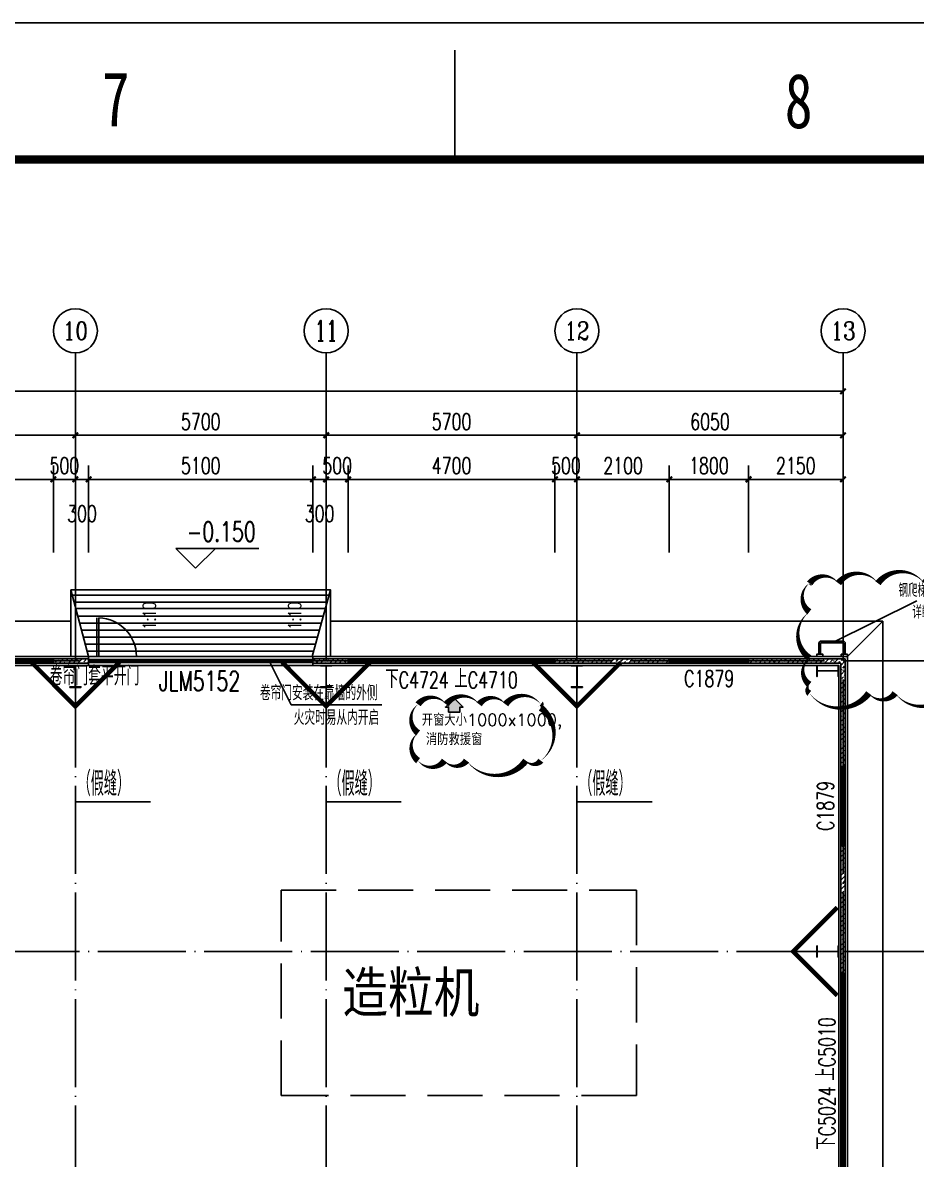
# Model space of a CAD drawing. Extents: x 7651907 to 8255021, y -2490714 to -1144618.
# Drawn here: x 7915824 to 7936135, y -1171988 to -1146171 of the extents above; entities that cross this region are included whole.
import ezdxf
from ezdxf.enums import TextEntityAlignment as Align

# ---------------------------------------------------------------- set-up
doc = ezdxf.new("R2010")
doc.units = 0
doc.header["$LTSCALE"] = 1000
doc.linetypes.add('DASH', pattern=[0.35, 0.25, -0.1])
doc.linetypes.add('DOTE', pattern=[2.42, 2, -0.2, 0.02, -0.2])
doc.layers.get('0').update_dxf_attribs({"linetype": 'CONTINUOUS'})
doc.layers.get('Defpoints').update_dxf_attribs({"linetype": 'CONTINUOUS'})
for name, color, linetype in [('001-墙体', 30, 'CONTINUOUS'), ('A-DIM_LEAD', 3, 'CONTINUOUS'), ('A-PUB_TEXT', 7, 'CONTINUOUS'), ('AXIS', 3, 'CONTINUOUS'), ('AXIS_TEXT', 7, 'CONTINUOUS'), ('DIM_ELEV', 3, 'CONTINUOUS'), ('DIM_IDEN', 211, 'CONTINUOUS'), ('DIM_LEAD', 3, 'CONTINUOUS'), ('DIM_SYMB', 3, 'CONTINUOUS'), ('DOTE', 8, 'DOTE'), ('M_Prof', 2, 'CONTINUOUS'), ('PUB_HATCH', 8, 'CONTINUOUS'), ('PUB_TEXT', 7, 'CONTINUOUS'), ('STAIR', 2, 'CONTINUOUS'), ('WINDOW', 4, 'CONTINUOUS'), ('WINDOW_TEXT', 7, 'CONTINUOUS'), ('墙线', 2, 'CONTINUOUS')]:
    doc.layers.add(name, color=color, linetype=linetype)
doc.layers.add('DIM_MODI', color=6, linetype='CONTINUOUS', plot=False)
doc.styles.add('0总图替换X', font='ZSM.shx', dxfattribs={"bigfont": 'HZTXT.shx'})
doc.styles.add('_TCH_AXIS', font='COMPLEX', dxfattribs={"bigfont": 'GBCBIG'})
doc.styles.add('_TCH_DIM', font='SIMPLEX', dxfattribs={"bigfont": 'GBCBIG'})
doc.styles.add('_TCH_DIM_T3', font='SIMPLEX', dxfattribs={"width": 0.705882, "bigfont": 'GBCBIG'})
doc.styles.add('_TCH_LABEL', font='COMPLEX', dxfattribs={"bigfont": 'GBCBIG'})
doc.styles.add('_TCH_WINDOW', font='SIMPLEX', dxfattribs={"height": 3.5, "bigfont": 'GBCBIG'})
doc.styles.add('COMPLEX', font='COMPLEX')
doc.styles.add('DD', font='sysz.shx', dxfattribs={"width": 0.75, "bigfont": 'syfs.shx'})
doc.styles.add('HZTXT', font='ZAX', dxfattribs={"width": 0.8, "bigfont": 'HZTXT'})
doc.styles.get("Standard").update_dxf_attribs({"font": 'txt.shx', "width": 0.7, "bigfont": 'TSSDCHN.shx'})
doc.styles.add('图框字体', font='simhei.ttf')
doc.dimstyles.new('_TCH_ARCH&&125', dxfattribs={"dimtxt": 371.875, "dimasz": 125, "dimexe": 312.5, "dimexo": 375, "dimgap": 125, "dimtad": 1, "dimdec": 0, "dimzin": 0, "dimdsep": 46, "dimtxsty": '_TCH_DIM_T3', "dimblk": 'ARCHTICK', "dimcen": 0.09, "dimclrt": 7, "dimazin": 2, "dimtfac": 1, "dimtdec": 0, "dimtix": 1, "dimtmove": 2, "dimatfit": 3, "dimfxl": 0, "dimtolj": 1, "dimtzin": 0, "dimarcsym": 0})
pattern_1 = [(45, (5175.98, -392172.73), (-106.0660596, 106.0660596), []), (45, (5228.14, -392226.58), (-106.0660596, 106.0660596), [59.21055, -33.8346])]

# ---------------------------------------------------------------- blocks, each defined once
blk = doc.blocks.new('sgdgsgsg')
at = {"layer": 'M_Prof'}
for points in [[(8040721, -896651), (8040471, -896651), (8040471, -896663), (8040593, -896663), (8040593, -897139), (8040471, -897139), (8040471, -897151), (8040721, -897151), (8040721, -897139), (8040599, -897139), (8040599, -896663), (8040721, -896663)], [(8046421, -896651), (8046171, -896651), (8046171, -896663), (8046293, -896663), (8046293, -897139), (8046171, -897139), (8046171, -897151), (8046421, -897151), (8046421, -897139), (8046299, -897139), (8046299, -896663), (8046421, -896663)], [(8052121, -896651), (8051871, -896651), (8051871, -896663), (8051993, -896663), (8051993, -897139), (8051871, -897139), (8051871, -897151), (8052121, -897151), (8052121, -897139), (8051999, -897139), (8051999, -896663), (8052121, -896663)], [(8057446, -896651), (8057446, -896901), (8057458, -896901), (8057458, -896779), (8057934, -896779), (8057934, -896901), (8057946, -896901), (8057946, -896651), (8057934, -896651), (8057934, -896773), (8057458, -896773), (8057458, -896651)], [(8057446, -903026), (8057446, -903276), (8057458, -903276), (8057458, -903154), (8057934, -903154), (8057934, -903276), (8057946, -903276), (8057946, -903026), (8057934, -903026), (8057934, -903148), (8057458, -903148), (8057458, -903026)]]:
    blk.add_lwpolyline(points, close=True, dxfattribs=at)
blk = doc.blocks.new('5181895')
h = blk.add_hatch(color=13)
h.dxf.hatch_style = 1
h.paths.add_polyline_path([(-1101987, -147875), (-1102144, -148033), (-1102087, -148033), (-1102087, -148123), (-1101887, -148123), (-1101887, -148033), (-1101829, -148033)])
at = {"color": 13}
blk.add_lwpolyline([(-1101987, -147875), (-1102144, -148033), (-1102087, -148033), (-1102087, -148123), (-1101887, -148123), (-1101887, -148033), (-1101829, -148033), (-1101987, -147875)], close=True, dxfattribs=at)
blk = doc.blocks.new('dsgdg')
at = {"layer": 'STAIR'}
for points in [[(230968, 24953), (230968, 24903), (231108, 24903), (231108, 24953)], [(231668, 24953), (231668, 24903), (231528, 24903), (231528, 24953)]]:
    blk.add_lwpolyline(points, dxfattribs=at)
for points in [[(231618, 24903), (231618, 24653, -0.414214), (231568, 24603), (231068, 24603, -0.414214), (231018, 24653), (231018, 24903)], [(231618, 24903), (231618, 24653, -0.414214), (231568, 24603), (231068, 24603, -0.414214), (231018, 24653), (231018, 24903)], [(231578, 24903), (231578, 24653, -0.414214), (231568, 24643), (231068, 24643, -0.414214), (231058, 24653), (231058, 24903)]]:
    blk.add_lwpolyline(points, format="xyb", dxfattribs=at)
blk = doc.blocks.new('_ArchTick')
at = {"color": 0, "linetype": 'ByBlock', "const_width": 0.4}
blk.add_lwpolyline([(-0.5, -0.5), (0.5, 0.5)], dxfattribs=at)
blk = doc.blocks.new('*D781')
at = {"layer": 'AXIS', "color": 0, "lineweight": -2}
for p, q in [((7911471, -1158207), (7911471, -1156231)), ((7916521, -1158207), (7916521, -1156231)), ((7911471, -1156543), (7916521, -1156543))]:
    blk.add_line(p, q, dxfattribs=at)
at = {"layer": 'Defpoints', "color": 0}
for p in [(7916521, -1156543), (7911471, -1158582), (7916521, -1158582)]:
    blk.add_point(p, dxfattribs=at)
at = {"layer": 'AXIS', "color": 0, "lineweight": -2, "xscale": 125, "yscale": 125, "zscale": 125, "rotation": 180}
blk.add_blockref('_ArchTick', (7911471, -1156543), dxfattribs=at)
at = {"layer": 'AXIS', "color": 0, "lineweight": -2, "xscale": 125, "yscale": 125, "zscale": 125}
blk.add_blockref('_ArchTick', (7916521, -1156543), dxfattribs=at)
at = {"layer": 'AXIS', "color": 7, "insert": (7913996, -1156232), "char_height": 371.9, "attachment_point": 5, "style": '_TCH_DIM_T3'}
blk.add_mtext('\\A1;5050', dxfattribs=at)
blk = doc.blocks.new('*D782')
at = {"layer": 'AXIS', "color": 0, "lineweight": -2}
for p, q in [((7916521, -1158207), (7916521, -1156231)), ((7917021, -1158207), (7917021, -1156231)), ((7916521, -1156543), (7916396, -1156543)), ((7916521, -1156543), (7917021, -1156543)), ((7917021, -1156543), (7917146, -1156543))]:
    blk.add_line(p, q, dxfattribs=at)
at = {"layer": 'Defpoints', "color": 0}
for p in [(7917021, -1156543), (7916521, -1158582), (7917021, -1158582)]:
    blk.add_point(p, dxfattribs=at)
at = {"layer": 'AXIS', "color": 0, "lineweight": -2, "xscale": 125, "yscale": 125, "zscale": 125}
blk.add_blockref('_ArchTick', (7916521, -1156543), dxfattribs=at)
at = {"layer": 'AXIS', "color": 0, "lineweight": -2, "xscale": 125, "yscale": 125, "zscale": 125, "rotation": 180}
blk.add_blockref('_ArchTick', (7917021, -1156543), dxfattribs=at)
at = {"layer": 'AXIS', "color": 7, "insert": (7916771, -1156232), "char_height": 371.9, "attachment_point": 5, "style": '_TCH_DIM_T3'}
blk.add_mtext('\\A1;500', dxfattribs=at)
blk = doc.blocks.new('*D783')
at = {"layer": 'AXIS', "color": 0, "lineweight": -2}
for p, q in [((7917021, -1158207), (7917021, -1156231)), ((7917321, -1158207), (7917321, -1156231)), ((7917021, -1156543), (7917321, -1156543))]:
    blk.add_line(p, q, dxfattribs=at)
at = {"layer": 'Defpoints', "color": 0}
for p in [(7917321, -1156543), (7917021, -1158582), (7917321, -1158582)]:
    blk.add_point(p, dxfattribs=at)
at = {"layer": 'AXIS', "color": 0, "lineweight": -2, "xscale": 125, "yscale": 125, "zscale": 125, "rotation": 180}
blk.add_blockref('_ArchTick', (7917021, -1156543), dxfattribs=at)
at = {"layer": 'AXIS', "color": 0, "lineweight": -2, "xscale": 125, "yscale": 125, "zscale": 125}
blk.add_blockref('_ArchTick', (7917321, -1156543), dxfattribs=at)
at = {"layer": 'AXIS', "color": 7, "insert": (7917171, -1157324), "char_height": 371.9, "attachment_point": 5, "style": '_TCH_DIM_T3'}
blk.add_mtext('\\A1;300', dxfattribs=at)
blk = doc.blocks.new('*D784')
at = {"layer": 'AXIS', "color": 0, "lineweight": -2}
for p, q in [((7917321, -1158207), (7917321, -1156231)), ((7922421, -1158207), (7922421, -1156231)), ((7917321, -1156543), (7922421, -1156543))]:
    blk.add_line(p, q, dxfattribs=at)
at = {"layer": 'Defpoints', "color": 0}
for p in [(7922421, -1156543), (7917321, -1158582), (7922421, -1158582)]:
    blk.add_point(p, dxfattribs=at)
at = {"layer": 'AXIS', "color": 0, "lineweight": -2, "xscale": 125, "yscale": 125, "zscale": 125, "rotation": 180}
blk.add_blockref('_ArchTick', (7917321, -1156543), dxfattribs=at)
at = {"layer": 'AXIS', "color": 0, "lineweight": -2, "xscale": 125, "yscale": 125, "zscale": 125}
blk.add_blockref('_ArchTick', (7922421, -1156543), dxfattribs=at)
at = {"layer": 'AXIS', "color": 7, "insert": (7919871, -1156232), "char_height": 371.9, "attachment_point": 5, "style": '_TCH_DIM_T3'}
blk.add_mtext('\\A1;5100', dxfattribs=at)
blk = doc.blocks.new('*D785')
at = {"layer": 'AXIS', "color": 0, "lineweight": -2}
for p, q in [((7922421, -1158207), (7922421, -1156231)), ((7922721, -1158207), (7922721, -1156231)), ((7922421, -1156543), (7922721, -1156543))]:
    blk.add_line(p, q, dxfattribs=at)
at = {"layer": 'Defpoints', "color": 0}
for p in [(7922721, -1156543), (7922421, -1158582), (7922721, -1158582)]:
    blk.add_point(p, dxfattribs=at)
at = {"layer": 'AXIS', "color": 0, "lineweight": -2, "xscale": 125, "yscale": 125, "zscale": 125, "rotation": 180}
blk.add_blockref('_ArchTick', (7922421, -1156543), dxfattribs=at)
at = {"layer": 'AXIS', "color": 0, "lineweight": -2, "xscale": 125, "yscale": 125, "zscale": 125}
blk.add_blockref('_ArchTick', (7922721, -1156543), dxfattribs=at)
at = {"layer": 'AXIS', "color": 7, "insert": (7922571, -1157324), "char_height": 371.9, "attachment_point": 5, "style": '_TCH_DIM_T3'}
blk.add_mtext('\\A1;300', dxfattribs=at)
blk = doc.blocks.new('*D786')
at = {"layer": 'AXIS', "color": 0, "lineweight": -2}
for p, q in [((7922721, -1158207), (7922721, -1156231)), ((7923221, -1158207), (7923221, -1156231)), ((7922721, -1156543), (7922596, -1156543)), ((7922721, -1156543), (7923221, -1156543)), ((7923221, -1156543), (7923346, -1156543))]:
    blk.add_line(p, q, dxfattribs=at)
at = {"layer": 'Defpoints', "color": 0}
for p in [(7923221, -1156543), (7922721, -1158582), (7923221, -1158582)]:
    blk.add_point(p, dxfattribs=at)
at = {"layer": 'AXIS', "color": 0, "lineweight": -2, "xscale": 125, "yscale": 125, "zscale": 125}
blk.add_blockref('_ArchTick', (7922721, -1156543), dxfattribs=at)
at = {"layer": 'AXIS', "color": 0, "lineweight": -2, "xscale": 125, "yscale": 125, "zscale": 125, "rotation": 180}
blk.add_blockref('_ArchTick', (7923221, -1156543), dxfattribs=at)
at = {"layer": 'AXIS', "color": 7, "insert": (7922971, -1156232), "char_height": 371.9, "attachment_point": 5, "style": '_TCH_DIM_T3'}
blk.add_mtext('\\A1;500', dxfattribs=at)
blk = doc.blocks.new('*D787')
at = {"layer": 'AXIS', "color": 0, "lineweight": -2}
for p, q in [((7923221, -1158207), (7923221, -1156231)), ((7927921, -1158207), (7927921, -1156231)), ((7923221, -1156543), (7927921, -1156543))]:
    blk.add_line(p, q, dxfattribs=at)
at = {"layer": 'Defpoints', "color": 0}
for p in [(7927921, -1156543), (7923221, -1158582), (7927921, -1158582)]:
    blk.add_point(p, dxfattribs=at)
at = {"layer": 'AXIS', "color": 0, "lineweight": -2, "xscale": 125, "yscale": 125, "zscale": 125, "rotation": 180}
blk.add_blockref('_ArchTick', (7923221, -1156543), dxfattribs=at)
at = {"layer": 'AXIS', "color": 0, "lineweight": -2, "xscale": 125, "yscale": 125, "zscale": 125}
blk.add_blockref('_ArchTick', (7927921, -1156543), dxfattribs=at)
at = {"layer": 'AXIS', "color": 7, "insert": (7925571, -1156232), "char_height": 371.9, "attachment_point": 5, "style": '_TCH_DIM_T3'}
blk.add_mtext('\\A1;4700', dxfattribs=at)
blk = doc.blocks.new('*D788')
at = {"layer": 'AXIS', "color": 0, "lineweight": -2}
for p, q in [((7927921, -1158207), (7927921, -1156231)), ((7928421, -1158207), (7928421, -1156231)), ((7927921, -1156543), (7927796, -1156543)), ((7927921, -1156543), (7928421, -1156543)), ((7928421, -1156543), (7928546, -1156543))]:
    blk.add_line(p, q, dxfattribs=at)
at = {"layer": 'Defpoints', "color": 0}
for p in [(7928421, -1156543), (7927921, -1158582), (7928421, -1158582)]:
    blk.add_point(p, dxfattribs=at)
at = {"layer": 'AXIS', "color": 0, "lineweight": -2, "xscale": 125, "yscale": 125, "zscale": 125}
blk.add_blockref('_ArchTick', (7927921, -1156543), dxfattribs=at)
at = {"layer": 'AXIS', "color": 0, "lineweight": -2, "xscale": 125, "yscale": 125, "zscale": 125, "rotation": 180}
blk.add_blockref('_ArchTick', (7928421, -1156543), dxfattribs=at)
at = {"layer": 'AXIS', "color": 7, "insert": (7928171, -1156232), "char_height": 371.9, "attachment_point": 5, "style": '_TCH_DIM_T3'}
blk.add_mtext('\\A1;500', dxfattribs=at)
blk = doc.blocks.new('*D789')
at = {"layer": 'AXIS', "color": 0, "lineweight": -2}
for p, q in [((7928421, -1158207), (7928421, -1156231)), ((7930521, -1158207), (7930521, -1156231)), ((7928421, -1156543), (7930521, -1156543))]:
    blk.add_line(p, q, dxfattribs=at)
at = {"layer": 'Defpoints', "color": 0}
for p in [(7930521, -1156543), (7928421, -1158582), (7930521, -1158582)]:
    blk.add_point(p, dxfattribs=at)
at = {"layer": 'AXIS', "color": 0, "lineweight": -2, "xscale": 125, "yscale": 125, "zscale": 125, "rotation": 180}
blk.add_blockref('_ArchTick', (7928421, -1156543), dxfattribs=at)
at = {"layer": 'AXIS', "color": 0, "lineweight": -2, "xscale": 125, "yscale": 125, "zscale": 125}
blk.add_blockref('_ArchTick', (7930521, -1156543), dxfattribs=at)
at = {"layer": 'AXIS', "color": 7, "insert": (7929471, -1156232), "char_height": 371.9, "attachment_point": 5, "style": '_TCH_DIM_T3'}
blk.add_mtext('\\A1;2100', dxfattribs=at)
blk = doc.blocks.new('*D790')
at = {"layer": 'AXIS', "color": 0, "lineweight": -2}
for p, q in [((7930521, -1158207), (7930521, -1156231)), ((7932321, -1158207), (7932321, -1156231)), ((7930521, -1156543), (7932321, -1156543))]:
    blk.add_line(p, q, dxfattribs=at)
at = {"layer": 'Defpoints', "color": 0}
for p in [(7932321, -1156543), (7930521, -1158582), (7932321, -1158582)]:
    blk.add_point(p, dxfattribs=at)
at = {"layer": 'AXIS', "color": 0, "lineweight": -2, "xscale": 125, "yscale": 125, "zscale": 125, "rotation": 180}
blk.add_blockref('_ArchTick', (7930521, -1156543), dxfattribs=at)
at = {"layer": 'AXIS', "color": 0, "lineweight": -2, "xscale": 125, "yscale": 125, "zscale": 125}
blk.add_blockref('_ArchTick', (7932321, -1156543), dxfattribs=at)
at = {"layer": 'AXIS', "color": 7, "insert": (7931421, -1156232), "char_height": 371.9, "attachment_point": 5, "style": '_TCH_DIM_T3'}
blk.add_mtext('\\A1;1800', dxfattribs=at)
blk = doc.blocks.new('*D791')
at = {"layer": 'AXIS', "color": 0, "lineweight": -2}
for p, q in [((7932321, -1158207), (7932321, -1156231)), ((7934471, -1158207), (7934471, -1156231)), ((7932321, -1156543), (7934471, -1156543))]:
    blk.add_line(p, q, dxfattribs=at)
at = {"layer": 'Defpoints', "color": 0}
for p in [(7934471, -1156543), (7932321, -1158582), (7934471, -1158582)]:
    blk.add_point(p, dxfattribs=at)
at = {"layer": 'AXIS', "color": 0, "lineweight": -2, "xscale": 125, "yscale": 125, "zscale": 125, "rotation": 180}
blk.add_blockref('_ArchTick', (7932321, -1156543), dxfattribs=at)
at = {"layer": 'AXIS', "color": 0, "lineweight": -2, "xscale": 125, "yscale": 125, "zscale": 125}
blk.add_blockref('_ArchTick', (7934471, -1156543), dxfattribs=at)
at = {"layer": 'AXIS', "color": 7, "insert": (7933396, -1156232), "char_height": 371.9, "attachment_point": 5, "style": '_TCH_DIM_T3'}
blk.add_mtext('\\A1;2150', dxfattribs=at)
blk = doc.blocks.new('*D879')
at = {"layer": 'AXIS', "color": 0, "lineweight": -2}
for p, q in [((7910971, -1158293), (7910971, -1155231)), ((7917021, -1158293), (7917021, -1155231)), ((7910971, -1155543), (7917021, -1155543))]:
    blk.add_line(p, q, dxfattribs=at)
at = {"layer": 'Defpoints', "color": 0}
for p in [(7917021, -1155543), (7910971, -1158668), (7917021, -1158668)]:
    blk.add_point(p, dxfattribs=at)
at = {"layer": 'AXIS', "color": 0, "lineweight": -2, "xscale": 125, "yscale": 125, "zscale": 125, "rotation": 180}
blk.add_blockref('_ArchTick', (7910971, -1155543), dxfattribs=at)
at = {"layer": 'AXIS', "color": 0, "lineweight": -2, "xscale": 125, "yscale": 125, "zscale": 125}
blk.add_blockref('_ArchTick', (7917021, -1155543), dxfattribs=at)
at = {"layer": 'AXIS', "color": 7, "insert": (7913996, -1155232), "char_height": 371.9, "attachment_point": 5, "style": '_TCH_DIM_T3'}
blk.add_mtext('\\A1;6050', dxfattribs=at)
blk = doc.blocks.new('*D880')
at = {"layer": 'AXIS', "color": 0, "lineweight": -2}
for p, q in [((7917021, -1158293), (7917021, -1155231)), ((7922721, -1158293), (7922721, -1155231)), ((7917021, -1155543), (7922721, -1155543))]:
    blk.add_line(p, q, dxfattribs=at)
at = {"layer": 'Defpoints', "color": 0}
for p in [(7922721, -1155543), (7917021, -1158668), (7922721, -1158668)]:
    blk.add_point(p, dxfattribs=at)
at = {"layer": 'AXIS', "color": 0, "lineweight": -2, "xscale": 125, "yscale": 125, "zscale": 125, "rotation": 180}
blk.add_blockref('_ArchTick', (7917021, -1155543), dxfattribs=at)
at = {"layer": 'AXIS', "color": 0, "lineweight": -2, "xscale": 125, "yscale": 125, "zscale": 125}
blk.add_blockref('_ArchTick', (7922721, -1155543), dxfattribs=at)
at = {"layer": 'AXIS', "color": 7, "insert": (7919871, -1155232), "char_height": 371.9, "attachment_point": 5, "style": '_TCH_DIM_T3'}
blk.add_mtext('\\A1;5700', dxfattribs=at)
blk = doc.blocks.new('*D881')
at = {"layer": 'AXIS', "color": 0, "lineweight": -2}
for p, q in [((7922721, -1158293), (7922721, -1155231)), ((7928421, -1158293), (7928421, -1155231)), ((7922721, -1155543), (7928421, -1155543))]:
    blk.add_line(p, q, dxfattribs=at)
at = {"layer": 'Defpoints', "color": 0}
for p in [(7928421, -1155543), (7922721, -1158668), (7928421, -1158668)]:
    blk.add_point(p, dxfattribs=at)
at = {"layer": 'AXIS', "color": 0, "lineweight": -2, "xscale": 125, "yscale": 125, "zscale": 125, "rotation": 180}
blk.add_blockref('_ArchTick', (7922721, -1155543), dxfattribs=at)
at = {"layer": 'AXIS', "color": 0, "lineweight": -2, "xscale": 125, "yscale": 125, "zscale": 125}
blk.add_blockref('_ArchTick', (7928421, -1155543), dxfattribs=at)
at = {"layer": 'AXIS', "color": 7, "insert": (7925571, -1155232), "char_height": 371.9, "attachment_point": 5, "style": '_TCH_DIM_T3'}
blk.add_mtext('\\A1;5700', dxfattribs=at)
blk = doc.blocks.new('*D882')
at = {"layer": 'AXIS', "color": 0, "lineweight": -2}
for p, q in [((7928421, -1158293), (7928421, -1155231)), ((7934471, -1158293), (7934471, -1155231)), ((7928421, -1155543), (7934471, -1155543))]:
    blk.add_line(p, q, dxfattribs=at)
at = {"layer": 'Defpoints', "color": 0}
for p in [(7934471, -1155543), (7928421, -1158668), (7934471, -1158668)]:
    blk.add_point(p, dxfattribs=at)
at = {"layer": 'AXIS', "color": 0, "lineweight": -2, "xscale": 125, "yscale": 125, "zscale": 125, "rotation": 180}
blk.add_blockref('_ArchTick', (7928421, -1155543), dxfattribs=at)
at = {"layer": 'AXIS', "color": 0, "lineweight": -2, "xscale": 125, "yscale": 125, "zscale": 125}
blk.add_blockref('_ArchTick', (7934471, -1155543), dxfattribs=at)
at = {"layer": 'AXIS', "color": 7, "insert": (7931446, -1155232), "char_height": 371.9, "attachment_point": 5, "style": '_TCH_DIM_T3'}
blk.add_mtext('\\A1;6050', dxfattribs=at)
blk = doc.blocks.new('*D883')
at = {"layer": 'AXIS', "color": 0, "lineweight": -2}
for p, q in [((7864471, -1158293), (7864471, -1154231)), ((7934471, -1158293), (7934471, -1154231)), ((7864471, -1154543), (7934471, -1154543))]:
    blk.add_line(p, q, dxfattribs=at)
at = {"layer": 'Defpoints', "color": 0}
for p in [(7934471, -1154543), (7864471, -1158668), (7934471, -1158668)]:
    blk.add_point(p, dxfattribs=at)
at = {"layer": 'AXIS', "color": 0, "lineweight": -2, "xscale": 125, "yscale": 125, "zscale": 125, "rotation": 180}
blk.add_blockref('_ArchTick', (7864471, -1154543), dxfattribs=at)
at = {"layer": 'AXIS', "color": 0, "lineweight": -2, "xscale": 125, "yscale": 125, "zscale": 125}
blk.add_blockref('_ArchTick', (7934471, -1154543), dxfattribs=at)
at = {"layer": 'AXIS', "color": 7, "insert": (7899471, -1154232), "char_height": 371.9, "attachment_point": 5, "style": '_TCH_DIM_T3'}
blk.add_mtext('\\A1;70000', dxfattribs=at)
blk = doc.blocks.new('_AXISO')
blk.add_circle((0, 0), 0.5)
at = {"layer": 'AXIS_TEXT', "style": 'COMPLEX', "width": 1.041667}
blk.add_attdef('A', text='', height=0.56, dxfattribs=at).set_placement((-0.25, -0.28), (0.25, -0.28), align=Align.FIT)
blk = doc.blocks.new('$DorLib2D$00000213')
at = {"color": 0, "linetype": 'DASH', "const_width": 0.02}
blk.add_lwpolyline([(0.5, 0), (-0.5, 0)], dxfattribs=at)
blk = doc.blocks.new('$TCHSYS$WIN2D')
for p, q in [((-0.5, 0.5), (0.5, 0.5)), ((-0.5, 0.5), (-0.5, -0.5)), ((0.5, 0.5), (0.5, -0.5)), ((0.5, 0.1667), (-0.5, 0.1667)), ((0.5, -0.1667), (-0.5, -0.1667)), ((-0.5, -0.5), (0.5, -0.5))]:
    blk.add_line(p, q)
blk = doc.blocks.new('A2-H')
at = {"color": 0}
blk.add_line((354.5, 410), (354.5, 418), dxfattribs=at)
blk.add_lwpolyline([(0, 0), (594, 0), (594, 420), (0, 420)], close=True, dxfattribs=at)
at = {"color": 0, "const_width": 0.6}
blk.add_lwpolyline([(25, 10), (584, 10), (584, 410), (25, 410)], close=True, dxfattribs=at)
at = {"style": '图框字体', "width": 0.75}
for s, p in [('7', (328.642, 412.421)), ('8', (378.642, 412.287))]:
    blk.add_text(s, height=4, dxfattribs=at).set_placement(p)

msp = doc.modelspace()

# ---------------------------------------------------------------- hatches: boundary and pattern name
at = {"layer": 'PUB_HATCH'}
h = msp.add_hatch(dxfattribs=at)
h.set_pattern_fill('天然石材', color=256, scale=30, style=0)
h.set_pattern_definition(pattern_1)
h.paths.add_polyline_path([(7916520.7, -1160718.2), (7917320.7, -1160718.2), (7917320.7, -1160618.2), (7916520.7, -1160618.2)])
h = msp.add_hatch(dxfattribs=at)
h.set_pattern_fill('天然石材', color=256, scale=30, style=0)
h.set_pattern_definition(pattern_1)
h.paths.add_polyline_path([(7922420.7, -1160718.2), (7923220.7, -1160718.2), (7923220.7, -1160618.2), (7922420.7, -1160618.2)])
h = msp.add_hatch(dxfattribs=at)
h.set_pattern_fill('天然石材', color=256, scale=30, style=0)
h.set_pattern_definition(pattern_1)
h.paths.add_polyline_path([(7927920.7, -1160718.2), (7930520.8, -1160718.2), (7930520.8, -1160618.2), (7927920.7, -1160618.2)])
h = msp.add_hatch(dxfattribs=at)
h.set_pattern_fill('天然石材', color=256, scale=30, style=0)
h.set_pattern_definition(pattern_1)
h.paths.add_polyline_path([(7934520.7, -1160618.2), (7932320.8, -1160618.2), (7932320.8, -1160718.2), (7934420.7, -1160718.2)])
h = msp.add_hatch(dxfattribs=at)
h.set_pattern_fill('天然石材', color=256, scale=30, style=0)
h.set_pattern_definition(pattern_1)
h.paths.add_polyline_path([(7934420.7, -1160718.2), (7934420.7, -1163068.4), (7934520.7, -1163068.4), (7934520.7, -1160618.2)])
h = msp.add_hatch(dxfattribs=at)
h.set_pattern_fill('天然石材', color=256, scale=30, style=0)
h.set_pattern_definition(pattern_1)
h.paths.add_polyline_path([(7934420.7, -1164868.4), (7934420.7, -1167768.2), (7934520.7, -1167768.2), (7934520.7, -1164868.4)])

# ---------------------------------------------------------------- linework, layer by layer
at = {"color": 5, "const_width": 100}
for points in [[(7916020.7, -1160698.3), (7917020.7, -1161698.3), (7918020.7, -1160698.3)], [(7921720.7, -1160698.3), (7922720.7, -1161698.3), (7923720.7, -1160698.3)], [(7927420.7, -1160698.3), (7928420.7, -1161698.3), (7929420.7, -1160698.3)], [(7934336.4, -1166268.2), (7934336.4, -1166268.2), (7933336.4, -1167268.2), (7934336.4, -1168268.2)]]:
    msp.add_lwpolyline(points, dxfattribs=at)
at = {"linetype": 'DASH', "ltscale": 5}
msp.add_lwpolyline([(7921699.1, -1165878), (7929774.4, -1165878), (7929774.4, -1170538.5), (7921699.1, -1170538.5)], close=True, dxfattribs=at)
at = {"layer": '001-墙体', "color": 251}
msp.add_line((7934570.7, -1160568.2), (7935370.7, -1159768.2), dxfattribs=at)
at = {"layer": '001-墙体', "color": 54}
for p, q in [((7917320.7, -1160618.2), (7916520.7, -1160618.2)), ((7916520.7, -1160618.2), (7916520.7, -1160718.2)), ((7916520.7, -1160718.2), (7917320.7, -1160718.2)), ((7917320.7, -1160718.2), (7917320.7, -1160618.2)), ((7923220.7, -1160618.2), (7922420.7, -1160618.2)), ((7922420.7, -1160618.2), (7922420.7, -1160718.2)), ((7922420.7, -1160718.2), (7923220.7, -1160718.2)), ((7923220.7, -1160718.2), (7923220.7, -1160618.2)), ((7930520.8, -1160618.2), (7927920.7, -1160618.2)), ((7927920.7, -1160618.2), (7927920.7, -1160718.2)), ((7927920.7, -1160718.2), (7930520.8, -1160718.2)), ((7930520.8, -1160718.2), (7930520.8, -1160618.2)), ((7934520.7, -1160618.2), (7932320.8, -1160618.2)), ((7932320.8, -1160618.2), (7932320.8, -1160718.2)), ((7932320.8, -1160718.2), (7934420.7, -1160718.2)), ((7934420.7, -1160718.2), (7934420.7, -1163068.4)), ((7934520.7, -1163068.4), (7934520.7, -1160618.2)), ((7934420.7, -1163068.4), (7934520.7, -1163068.4)), ((7934420.7, -1164868.4), (7934420.7, -1167768.2)), ((7934520.7, -1164868.4), (7934420.7, -1164868.4)), ((7934520.7, -1167768.2), (7934520.7, -1164868.4)), ((7934420.7, -1167768.2), (7934520.7, -1167768.2))]:
    msp.add_line(p, q, dxfattribs=at)
at = {"layer": '001-墙体'}
for p, q in [((7917320.7, -1160568.2), (7917320.7, -1160768.2)), ((7922420.7, -1160568.2), (7922420.7, -1160768.2))]:
    msp.add_line(p, q, dxfattribs=at)
at = {"layer": '001-墙体', "color": 251}
for points in [[(7882020.7, -1159768.2), (7916920.7, -1159768.2)], [(7922820.7, -1159768.2), (7935370.7, -1159768.2), (7935370.7, -1173148.6)]]:
    msp.add_lwpolyline(points, dxfattribs=at)
at = {"layer": '001-墙体'}
msp.add_lwpolyline([(7864370.7, -1160568.2), (7934570.7, -1160568.2), (7934570.7, -1245968.2), (7864370.7, -1245968.2)], close=True, dxfattribs=at)
for points in [[(7864570.7, -1173568.3), (7864570.7, -1160768.2), (7934370.7, -1160768.2), (7934370.7, -1173568.3)], [(7917320.7, -1160768.2), (7881620.7, -1160768.2)]]:
    msp.add_lwpolyline(points, dxfattribs=at)
at = {"layer": 'A-DIM_LEAD'}
for p, q in [((7917020.7, -1163866.7), (7918729.7, -1163866.7)), ((7922720.7, -1163866.7), (7924429.7, -1163866.7)), ((7928420.7, -1163866.7), (7930129.7, -1163866.7))]:
    msp.add_line(p, q, dxfattribs=at)
at = {"layer": 'AXIS'}
for p, q in [((7917020.7, -1158668.2), (7917020.7, -1153668.2)), ((7922720.7, -1158668.2), (7922720.7, -1153668.2)), ((7928420.7, -1158668.2), (7928420.7, -1153668.2)), ((7934470.7, -1158668.2), (7934470.7, -1153668.2))]:
    msp.add_line(p, q, dxfattribs=at)
at = {"layer": 'DIM_ELEV'}
for p, q in [((7919753.5, -1158561.8), (7919303.5, -1158111.8)), ((7919303.5, -1158111.8), (7921188.7, -1158111.8)), ((7919753.5, -1158561.8), (7920203.5, -1158111.8))]:
    msp.add_line(p, q, dxfattribs=at)
at = {"layer": 'DIM_IDEN'}
msp.add_line((7934220.7, -1160258.2), (7936144.7, -1159302.5), dxfattribs=at)
at = {"layer": 'DIM_LEAD'}
for p, q in [((7921422.9, -1160668.2), (7921925.8, -1161668)), ((7921925.8, -1161668), (7923983, -1161668))]:
    msp.add_line(p, q, dxfattribs=at)
at = {"layer": 'DIM_LEAD', "const_width": 40}
msp.add_lwpolyline([(7921413.9, -1160650.4, 1), (7921431.9, -1160686.1, 1)], format="xyb", close=True, dxfattribs=at)
at = {"layer": 'DIM_MODI'}
for points in [[(7933704.8, -1158902.9, 0, 150, 0.5), (7933704.8, -1159552.9, 0, 150, 0.5), (7933704.8, -1160602.9, 0, 150, 0.5), (7933704.8, -1161202.9, 0, 150, 0.5), (7933704.8, -1161400.7, 0, 150, 0.5), (7935054.8, -1161400.7, 0, 150, 0.5), (7935654.8, -1161400.7, 0, 150, 0.5), (7936854.8, -1161400.7, 0, 150, 0.5), (7938054.8, -1161400.7, 0, 150, 0.5), (7938854.8, -1161400.7, 0, 150, 0.5), (7939163.7, -1161400.7, 0, 150, 0.5), (7939163.7, -1160650.7, 0, 150, 0.5), (7939163.7, -1159900.7, 0, 150, 0.5), (7939163.7, -1159250.7, 0, 150, 0.5), (7939163.7, -1158902.9, 0, 150, 0.5), (7938513.7, -1158902.9, 0, 150, 0.5), (7937863.7, -1158902.9, 0, 150, 0.5), (7937113.7, -1158902.9, 0, 150, 0.5), (7936313.7, -1158902.9, 0, 150, 0.5), (7935263.7, -1158902.9, 0, 150, 0.5), (7934363.7, -1158902.9, 0, 150, 0.5), (7933713.7, -1158902.9, 0, 150, 0.5)], [(7924810.6, -1161654, 0, 150, 0.5), (7924810.6, -1162304, 0, 150, 0.5), (7924810.6, -1162932.8, 0, 150, 0.5), (7925410.6, -1162932.8, 0, 150, 0.5), (7925910.6, -1162932.8, 0, 150, 0.5), (7927260.6, -1162932.8, 0, 150, 0.5), (7927599.3, -1162932.8, 0, 150, 0.5), (7927599.3, -1161732.8, 0, 150, 0.5), (7927599.3, -1161654, 0, 150, 0.5), (7926799.3, -1161654, 0, 150, 0.5), (7926199.3, -1161654, 0, 150, 0.5), (7925449.3, -1161654, 0, 150, 0.5)]]:
    msp.add_lwpolyline(points, format="xyseb", close=True, dxfattribs=at)
at = {"layer": 'DIM_SYMB'}
for points in [[(7918953.5, -1160266.5, 0, 0, 0), (7918953.5, -1159354.2, 80, 0, 0), (7918953.5, -1159054.2, 0, 0, 0)], [(7922257.3, -1160266.5, 0, 0, 0), (7922257.3, -1159354.2, 80, 0, 0), (7922257.3, -1159054.2, 0, 0, 0)]]:
    msp.add_lwpolyline(points, format="xyseb", dxfattribs=at)
at = {"layer": 'DOTE'}
for p, q in [((7917020.7, -1158668.2), (7917020.7, -1247868.2)), ((7922720.7, -1158668.2), (7922720.7, -1247868.2)), ((7928420.7, -1158668.2), (7928420.7, -1247868.2)), ((7934470.7, -1158668.2), (7934470.7, -1247868.2)), ((7936470.7, -1160668.2), (7862470.7, -1160668.2)), ((7936470.7, -1167268.2), (7862470.7, -1167268.2))]:
    msp.add_line(p, q, dxfattribs=at)
at = {"layer": 'STAIR', "color": 252}
for p, q in [((7922787.3, -1159174.8), (7916953.3, -1159174.8)), ((7922743.2, -1159333.5), (7916996.2, -1159333.5)), ((7922703.2, -1159478), (7917035.3, -1159478)), ((7922655.2, -1159650.7), (7917078.2, -1159650.7)), ((7922611.2, -1159809.5), (7917121.2, -1159809.5)), ((7922567.2, -1159968.2), (7917164.1, -1159968.2)), ((7922523.1, -1160127), (7917207, -1160127)), ((7922479.1, -1160285.7), (7917249.9, -1160285.7)), ((7922435, -1160444.5), (7917292.9, -1160444.5))]:
    msp.add_line(p, q, dxfattribs=at)
at = {"layer": 'WINDOW', "extrusion": (0, 0, -1)}
for p, q in [((7917509.5, -1160568.2), (7917509.5, -1159690.7)), ((7917554.5, -1160568.2), (7917554.5, -1159690.7))]:
    msp.add_line(p, q, dxfattribs=at)
msp.add_arc((-7917532, -1160568.2), 877.5, 91.46928, 180, dxfattribs=at)
at = {"layer": '墙线', "ltscale": 100}
for p, q in [((7916920.7, -1159054.2), (7917320.7, -1160568.2)), ((7922820.7, -1159054.2), (7922400.7, -1160568.2)), ((7916920.7, -1160568.2), (7923340.4, -1160568.2))]:
    msp.add_line(p, q, dxfattribs=at)
msp.add_lwpolyline([(7922820.7, -1160568.2), (7922820.7, -1159054.2), (7916920.7, -1159054.2), (7916920.7, -1160568.2)], dxfattribs=at)

# ---------------------------------------------------------------- block references
at = {"color": 0, "xscale": 310.4639999999999, "yscale": 310.4639999999999, "zscale": 310.4639999999999}
msp.add_blockref('A2-H', (7815589.6, -1276565.6), dxfattribs=at)
at = {"rotation": 179.999999999994}
msp.add_blockref('dsgdg', (8165538.9, -1135615.1), dxfattribs=at)
msp.add_blockref('sgdgsgsg', (-123575.1, -264117.2))
at = {"xscale": 1.279999999998836, "yscale": 1.279999999998836, "zscale": 1.279999999998836}
msp.add_blockref('5181895', (9336175.9, -972232.8), dxfattribs=at)
at = {"layer": 'AXIS'}
ref = msp.add_blockref('_AXISO', (7917020.7, -1153168.2), dxfattribs=dict(at, xscale=1000, yscale=1000, zscale=1000))
ref.add_attrib('A', '10', dxfattribs={"layer": 'AXIS_TEXT', "ltscale": 100, "height": 410.56, "style": '_TCH_AXIS'}).set_placement((7916737.2, -1153373.5), (7917304.2, -1153373.5), align=Align.FIT)
ref = msp.add_blockref('_AXISO', (7922720.7, -1153168.2), dxfattribs=dict(at, xscale=1000, yscale=1000, zscale=1000))
ref.add_attrib('A', '11', dxfattribs={"layer": 'AXIS_TEXT', "ltscale": 100, "height": 460.95, "style": '_TCH_AXIS'}).set_placement((7922457.3, -1153398.7), (7922984.1, -1153398.7), align=Align.FIT)
ref = msp.add_blockref('_AXISO', (7928420.7, -1153168.2), dxfattribs=dict(at, xscale=1000, yscale=1000, zscale=1000))
ref.add_attrib('A', '12', dxfattribs={"layer": 'AXIS_TEXT', "ltscale": 100, "height": 410.56, "style": '_TCH_AXIS'}).set_placement((7928137.2, -1153373.5), (7928704.2, -1153373.5), align=Align.FIT)
ref = msp.add_blockref('_AXISO', (7934470.7, -1153168.2), dxfattribs=dict(at, xscale=1000, yscale=1000, zscale=1000))
ref.add_attrib('A', '13', dxfattribs={"layer": 'AXIS_TEXT', "ltscale": 100, "height": 410.56, "style": '_TCH_AXIS'}).set_placement((7934187.2, -1153373.5), (7934754.2, -1153373.5), align=Align.FIT)
at = {"layer": 'WINDOW', "yscale": 100}
for p, xscale, zscale in [((7913995.7, -1160668.2), 5050, 5050), ((7925570.7, -1160668.2), 4700, 4700)]:
    msp.add_blockref('$TCHSYS$WIN2D', p, dxfattribs=dict(at, xscale=xscale, zscale=zscale))
at = {"layer": 'WINDOW'}
ref = msp.add_blockref('$DorLib2D$00000213', (7919870.7, -1160668.2), dxfattribs=dict(at, xscale=-5100, yscale=5100, zscale=-5100))
ref.add_attrib('A', 'JLM5152', (7918918.2, -1161347.5), dxfattribs={"layer": 'WINDOW_TEXT', "ltscale": 100, "height": 446.25, "style": '_TCH_WINDOW', "width": 0.705882})
ref = msp.add_blockref('$TCHSYS$WIN2D', (7931420.8, -1160668.2), dxfattribs=dict(at, xscale=-1800, yscale=100, zscale=-1800))
ref.add_attrib('A', 'C1879', (7930858.3, -1161254), dxfattribs={"layer": 'WINDOW_TEXT', "ltscale": 100, "height": 371.88, "style": '_TCH_WINDOW', "width": 0.705882})
ref = msp.add_blockref('$TCHSYS$WIN2D', (7934470.7, -1163968.4), dxfattribs=dict(at, xscale=-1800, yscale=100, zscale=-1800, rotation=270))
ref.add_attrib('A', 'C1879', (7934256.8, -1164530.9), dxfattribs={"layer": 'WINDOW_TEXT', "ltscale": 100, "height": 371.88, "rotation": 90, "style": '_TCH_WINDOW', "width": 0.705882})
at = {"layer": 'WINDOW', "xscale": 5000, "yscale": 100, "zscale": 5000, "rotation": 270}
msp.add_blockref('$TCHSYS$WIN2D', (7934470.7, -1170268.2), dxfattribs=at)

# ---------------------------------------------------------------- texts
at = {"color": 7, "style": '0总图替换X'}
msp.add_text('造粒机', height=1040.17, dxfattribs=at).set_placement((7923085.6, -1168753.4))
at = {"layer": 'A-PUB_TEXT', "style": 'DD', "width": 0.75}
for p in [(7917073.5, -1163732.7), (7922773.5, -1163732.7), (7928473.5, -1163732.7)]:
    msp.add_text('（假缝）', height=551.18, dxfattribs=at).set_placement(p)
at = {"layer": 'PUB_TEXT'}
for s, height, style, width, p in [('-0.150', 446.25, '_TCH_DIM', 0.705882, (7919553.7, -1157954.3)), ('钢爬梯T106,距地2米', 300, 'HZTXT', 0.6, (7935731.5, -1159212.5)), ('详赣', 300, 'HZTXT', 0.6, (7936044.6, -1159710.4))]:
    msp.add_text(s, height=height, dxfattribs=dict(at, style=style, width=width)).set_placement(p)
at = {"layer": 'PUB_TEXT', "style": '_TCH_LABEL', "width": 0.705882}
for p in [(7918848.5, -1159955.4), (7922152.3, -1159955.4)]:
    msp.add_text('1:10', height=297.5, rotation=90, dxfattribs=at).set_placement(p)
at = {"layer": 'PUB_TEXT', "width": 0.7}
msp.add_text('卷帘门套平开门', height=437.5, dxfattribs=at).set_placement((7916437.8, -1161223.6))
at = {"layer": 'PUB_TEXT', "style": '_TCH_DIM'}
for s, height, p in [('卷帘门安装在靠墙的外侧', 337.589, (7921215.8, -1161563)), ('火灾时易从内开启', 337.59, (7921982.8, -1162123))]:
    msp.add_text(s, height=height, dxfattribs=at).set_placement(p)
at = {"layer": 'PUB_TEXT', "color": 1}
for s, height, p in [('开窗大小1000x1000,', 270.071, (7924893.5, -1162140.6)), ('消防救援窗', 270.07, (7924988.9, -1162580.7))]:
    msp.add_text(s, height=height, dxfattribs=at).set_placement(p)
at = {"layer": 'WINDOW_TEXT', "style": '_TCH_WINDOW'}
for s, p in [('下', (7924063.5, -1161286.8)), ('上', (7925633.2, -1161286.8))]:
    msp.add_text(s, height=422, dxfattribs=at).set_placement(p)
at = {"layer": 'WINDOW_TEXT', "style": '_TCH_WINDOW', "width": 0.705882}
for s, p in [('C4724', (7924370.7, -1161286.8)), ('C4710', (7925940.4, -1161286.8))]:
    msp.add_text(s, height=371.88, dxfattribs=at).set_placement(p)
for s, p in [('C5010', (7934289.6, -1169898.5)), ('C5024', (7934289.6, -1171468.2))]:
    msp.add_text(s, height=371.88, rotation=90, dxfattribs=at).set_placement(p)
at = {"layer": 'WINDOW_TEXT', "style": '_TCH_WINDOW'}
for s, p in [('上', (7934289.6, -1170205.7)), ('下', (7934289.6, -1171775.4))]:
    msp.add_text(s, height=422, rotation=90, dxfattribs=at).set_placement(p)

# ---------------------------------------------------------------- dimensions: what is measured, and where the dimension line sits
at = {"layer": 'AXIS'}
for p1, p2, distance, picture, middle in [((7864470.7, -1158668.2), (7934470.7, -1158668.2), 4125, '*D883', (7899470.7, -1154232.3)), ((7910970.7, -1158668.2), (7917020.7, -1158668.2), 3125, '*D879', (7913995.7, -1155232.3)), ((7917020.7, -1158668.2), (7922720.7, -1158668.2), 3125, '*D880', (7919870.7, -1155232.3)), ((7922720.7, -1158668.2), (7928420.7, -1158668.2), 3125, '*D881', (7925570.7, -1155232.3)), ((7928420.7, -1158668.2), (7934470.7, -1158668.2), 3125, '*D882', (7931445.7, -1155232.3)), ((7911470.7, -1158582.5), (7916520.7, -1158582.5), 2039.2, '*D781', (7913995.7, -1156232.3)), ((7916520.7, -1158582.5), (7917020.7, -1158582.5), 2039.2, '*D782', (7916770.7, -1156232.3)), ((7917320.7, -1158582.5), (7922420.7, -1158582.5), 2039.2, '*D784', (7919870.7, -1156232.3)), ((7922720.7, -1158582.5), (7923220.7, -1158582.5), 2039.2, '*D786', (7922970.7, -1156232.3)), ((7923220.7, -1158582.5), (7927920.7, -1158582.5), 2039.2, '*D787', (7925570.7, -1156232.3)), ((7927920.7, -1158582.5), (7928420.7, -1158582.5), 2039.2, '*D788', (7928170.7, -1156232.3)), ((7928420.7, -1158582.5), (7930520.8, -1158582.5), 2039.2, '*D789', (7929470.8, -1156232.3)), ((7930520.8, -1158582.5), (7932320.8, -1158582.5), 2039.2, '*D790', (7931420.8, -1156232.3)), ((7932320.8, -1158582.5), (7934470.7, -1158582.5), 2039.2, '*D791', (7933395.8, -1156232.3))]:
    dim = msp.add_aligned_dim(p1=p1, p2=p2, distance=distance, dimstyle='_TCH_ARCH&&125', dxfattribs=at)
    dim.commit()
    dim.dimension.update_dxf_attribs({"geometry": picture, "text_midpoint": middle})
for base, p1, p2, picture, middle in [((7917320.7, -1156543.2), (7917020.7, -1158582.5), (7917320.7, -1158582.5), '*D783', (7917170.7, -1157324.5)), ((7922720.7, -1156543.2), (7922420.7, -1158582.5), (7922720.7, -1158582.5), '*D785', (7922570.7, -1157324.5))]:
    dim = msp.add_linear_dim(base=base, p1=p1, p2=p2, angle=0, dimstyle='_TCH_ARCH&&125', dxfattribs=at)
    dim.commit()
    dim.dimension.update_dxf_attribs({"geometry": picture, "text_midpoint": middle, "dimtype": 161})

doc.saveas('drawing.dxf')
